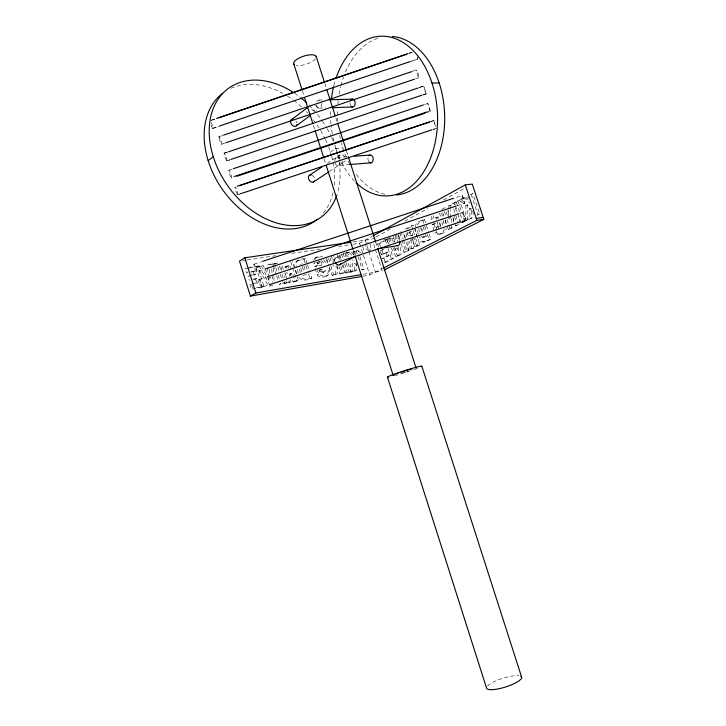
<?xml version="1.0" encoding="UTF-8"?>
<svg xmlns="http://www.w3.org/2000/svg" width="726" height="726" viewBox="0 0 726 726"><rect width="100%" height="100%" fill="white"/><g stroke="black" fill="none" stroke-linecap="round" stroke-linejoin="round"><path stroke-width="0.54" stroke-dasharray="3.63 2.72" d="M418.72 228.391L419.574 232.928M465.793 220.432L470.04 218.245L469.64 208.562L471.564 208.308L471.954 217.972L467.707 220.159L465.793 220.432L465.874 205.467L459.304 199.913L463.86 197.454L465.783 197.218L468.098 199.405M467.707 220.159L467.798 205.222L461.237 199.677L459.304 199.913M422.904 95.079L426.117 93.999L423.621 85.958L419.329 87.401M290.582 279.719L290.536 281.86L289.002 282.713L284.619 283.458L284.637 281.425M284.619 283.458L286.144 282.614L286.162 280.581M286.18 279.555L286.362 275.172L287.432 273.121L285.826 272.559M432.859 219.116L433.712 214.832M440.782 227.002L439.92 222.038M426.117 93.999L423.621 85.958M289.002 282.713L289.057 280.572M430.309 111.468L427.768 103.301L430.309 111.468L427.088 112.548M448.514 217.746L448.768 209.977M448.795 208.861L448.904 205.531L452.035 203.843L453.959 203.607L455.002 206.801M450.438 217.482L450.692 209.723M450.728 208.616L450.828 205.295L453.959 203.607M445.183 219.96L448.278 229.47L451.409 227.855L451.735 217.954M453.514 222.083L453.696 216.593M407.785 232.492C406.025 236.122 410.762 237.039 412.967 234.925L411.706 230.995C409.155 231.195 408.493 234.925 410.78 235.778M356.285 262.467L356.384 270.616L350.522 272.177L351.03 260.843M350.522 272.177L352.083 271.352L352.6 259.908M289.157 276.288C290.945 268.602 294.466 277.078 294.584 281.171L293.05 282.015L291.462 276.987M290.681 275.435L291.235 273.366M435.491 126.542L433.812 120.489L430.591 121.569M334.695 260.843L335.094 256.332M329.35 266.805L332.054 275.335L335.448 274.755L336.256 265.78M335.448 274.755L337.009 273.929L337.617 267.186M333.043 262.821L333.751 254.944M284.683 277.359L285.127 274.882L287.432 273.121M407.985 241.141L408.112 250.189L413.466 248.11L413.185 240.252L413.884 238.727M290.863 269.364L289.592 265.326L285.518 266.741L285 267.885L285.418 269.355M287.042 265.861L286.516 267.014L286.942 268.484M415.218 227.002C415.336 222.374 420.663 220.223 424.501 219.497L428.857 232.937M436.462 219.325C436.226 216.974 439.366 216.139 440.301 218.317M431.253 216.266L431.153 221.321M444.258 228.754C444.022 233.237 438.404 235.923 434.801 233.082L436.716 232.801C440.31 235.632 445.936 232.955 446.172 228.472M420.781 227.456L421.479 232.647M319.349 261.26L319.131 263.057L317.589 263.919L313.705 263.456L315.247 262.594M315.238 259.336C315.61 256.632 318.705 256.024 320.974 256.187A6.089 4.556 60.8 0 1 322.607 256.668M313.696 260.198L314.757 258.138L317.389 256.65M417.368 225.214L418.648 222.864L424.501 219.497M411.615 239.335L411.56 248.41L408.112 250.189M462.28 195.403L464.776 203.253L462.28 195.403L454.766 197.889M410.453 239.725L409.727 242.121L410.009 249.889M462.87 213.39L462.734 212.419L463.061 213.09M461.963 221.394L465.23 220.268L464.595 217.673M319.059 270.163L323.061 268.91L319.059 270.163L319.631 271.987C321.754 274.165 325.148 272.159 324.05 269.292M323.079 272.667L325.42 270.989L325.602 268.448M315.202 268.729L317.162 274.936C322.798 280.88 331.047 274.455 327.471 267.513M325.829 276.443C330.058 275.208 330.021 270.117 329.023 266.669M307.18 263.819L305.546 258.665C300.609 258.429 293.068 260.815 294.919 267.204M298.495 259.944L296.816 261.705L296.444 266.342M330.43 152.097L335.857 148.403L342.872 147.932M327.308 163.377L340.294 154.702M329.277 171.59L344.16 161.807M405.299 229.244L411.615 225.686L413.53 225.423L407.204 228.971M249.526 267.976L256.087 266.959L257.594 266.07L263.955 286.407L262.44 287.26L251.341 289.157L249.898 284.519L251.396 283.648M272.885 285.472L268.566 286.207L257.403 266.76L258.901 265.861L262.993 265.235L264.482 268.048M257.403 266.76L261.487 266.124L262.993 265.235M251.423 272.241L254.88 271.043L255.888 274.292L252.267 275.508M272.931 263.701L271.424 264.591L267.277 265.226L268.783 264.337L272.931 263.701L273.167 267.005M272.994 264.346L274.51 263.456L278.448 262.848L272.994 264.346L276.307 274.882M253.574 279.664L257.195 278.448L258.456 282.468L256.95 283.34L251.913 284.184M285.091 267.213L286.607 266.342M285.518 266.741L289.592 265.326M296.961 260.825L304.012 259.545L305.546 258.665M261.487 266.124L268.919 280.191L270.435 279.329L270.199 277.187M289.71 274.219L292.043 273.112M316.091 265.807L314.54 266.66L320.239 265.734L321.781 264.881L316.091 265.807L318.714 274.101L322.389 276.08L327.381 275.608M352.9 244.272L359.579 243.283L372.157 236.331M336.002 257.921L344.859 253.047M353.852 254.944L350.903 251.668L344.687 253.247L348.244 256.841M375.079 237.52L372.102 239.153L352.963 241.958M376.068 236.975L389.953 229.343M404.836 221.167L427.659 208.634M443.532 199.913L466.346 187.381M345.612 253.102L350.903 251.668M293.05 282.015L298.431 280.517L292.197 260.725M353.952 254.998L352.981 251.967L358 250.579L359.66 255.779M352.981 251.967L358 250.579M319.631 271.987L321.182 271.143L324.631 271.833M332.735 266.197L334.287 265.353M317.162 274.936L318.714 274.101M298.858 277.414C301.798 281.661 307.897 280.027 311.735 278.24L310.111 273.094M378.555 247.076L377.593 244.072L385.325 239.898L387.23 239.616L388.573 243.809M441.753 209.406L444.856 207.727L446.78 207.473M455.166 204.668L454.467 202.527L457.861 200.694L459.794 200.458L463.987 213.317M377.593 244.072L379.489 243.791L387.23 239.616M388.945 244.136L386.268 239.38L391.142 237.502L393.646 242.321M454.467 202.527L456.391 202.291L459.794 200.458M461.237 199.677L465.783 197.218M470.276 194.804L472.88 193.397L479.632 214.016L477.009 215.368M332.054 275.335L337.009 273.929M388.991 255.743L387.094 256.051L382.103 258.656L388.991 255.743L387.802 252.031L381.404 254.699L380.179 250.869L382.874 249.435M380.179 250.869L385.669 248.664M412.967 234.925L408.874 236.059M434.121 230.977L432.061 224.633L435.055 223.054M337.127 265.634L339.786 274.011L344.696 272.613L342.336 265.208M432.061 224.633L433.985 224.361L437.978 222.256M339.786 274.011L344.696 272.613M343.008 264.573L345.694 273.003L350.785 271.569L347.772 262.095M381.404 254.699L387.802 252.031M411.969 239.017L414.156 238.582L416.688 246.441L414.791 246.749L412.241 238.872M345.694 273.003L350.785 271.569M436.834 229.144L436.226 227.274L440.319 225.859L438.976 221.72M436.226 227.274L440.319 225.859M425.209 233.119L426.253 236.322L422.686 237.348L420.908 236.195M359.996 256.822L363.989 269.319L362.41 270.136L356.439 251.432M393.292 258.501L391.396 258.81L383.464 262.903L385.361 262.585L393.292 258.501L390.261 249.054M391.087 247.938L395.897 256.496L401.015 254.517L400.099 246.776M401.242 243.8L403.983 252.321L408.92 250.452L405.48 239.78M414.791 246.749L419.8 244.844L414.228 227.583M429.193 233.972L430.863 239.144C426.824 240.161 421.007 245.252 418.339 239.117M452.833 217.682L455.465 225.759L458.641 224.125M461.954 222.41L466.437 220.813L465.384 217.6M395.897 256.496L401.015 254.517M403.983 252.321L408.92 250.452M416.688 246.441L419.8 244.844M430.863 239.144L426.162 241.567L423.322 242.185M448.278 229.47L453.323 227.574L451.409 227.855M461.092 222.855L466.437 220.813M363.036 276.216L369.725 275.027L382.475 268.52M422.686 237.348L426.253 236.322M318.95 261.333L317.797 262.122L317.589 263.919M438.132 216.974L435.074 217.918L434.602 220.713M211.112 120.226L216.457 118.411M408.883 53.297L414.228 51.492M211.33 120.38L215.622 118.919M408.856 53.533L412.078 52.444M212.627 128.33L220.15 125.789M411.352 61.166L417.795 58.987L411.361 61.383M212.836 128.475L219.27 126.297M219.17 136.615L222.392 135.526M413.203 71.148C419.41 64.46 420.463 90.178 416.425 70.059M221.557 144.22L224.77 143.131M415.699 78.798L418.92 77.709M224.171 153.068L227.392 151.988M224.37 153.195L227.583 152.115M419.338 87.592L423.621 86.149M226.748 160.809L231.04 159.375M422.904 94.897L426.126 93.817M226.939 160.927A4.165 0.544 70.3 0 0 225.341 154.974A4.165 0.544 70.3 0 0 224.379 155.092A4.165 0.544 70.3 0 0 226.939 160.927L230.151 159.847M229.044 170.156L232.266 169.076M424.538 104.562L427.759 103.482M231.195 177.552L231.766 177.861A4.238 0.563 70.4 0 0 230.16 172.234A4.238 0.563 70.4 0 0 228.79 170.846A4.238 0.563 70.4 0 0 230.868 176.963L231.195 177.552L233.336 176.835M427.024 111.931L430.237 110.851M430.582 121.723L433.803 120.643M237.593 194.74A4.147 0.554 70.6 0 0 236.531 189.704A4.147 0.554 70.6 0 0 235.042 188.279A4.147 0.554 70.6 0 0 237.593 194.74L241.885 193.307M433.086 129.419L436.308 128.339M237.774 194.822L240.987 193.742M433.077 129.564L435.228 128.847M254.036 264.182L261.551 261.705M256.45 271.905A4.12 0.581 71.1 0 0 255.316 266.569A4.12 0.581 71.1 0 0 253.946 265.643A4.12 0.581 71.1 0 0 256.45 271.905L263.965 269.419M457.298 205.658L464.822 203.171M258.901 279.564L266.56 277.096M459.476 213.544L462.734 212.419M261.478 287.296A4.111 0.581 71.2 0 0 260.325 281.906A4.111 0.581 71.2 0 0 258.991 281.08A4.111 0.581 71.2 0 0 261.478 287.296L270.054 284.474M406.914 371.63L408.212 371.204M409.972 370.959L405.625 372.393A18.059 0.971 -17.7 0 1 394.209 375.823M301.58 264.019L302.243 263.837M300.047 264.89L300.709 264.709M315.846 257.521L319.431 257.058A6.08 4.556 60.8 0 1 321.064 257.539M363.263 274.237L382.275 270.916L375.487 249.744M256.178 287.732L263.955 286.407M286.144 282.614L290.536 281.86M294.584 281.171L298.431 280.517M311.735 278.24C308.024 279.102 302.933 280.499 300.392 276.57M352.083 271.352L356.384 270.616M361.403 269.763L363.989 269.319M252.403 283.485L258.456 282.468M252.957 279.147L257.195 278.448M251.214 275.68L248.029 276.189L249.336 280.363M394.254 247.439L395.761 250.334L397.657 250.034L397.34 247.911M411.56 248.41L413.466 248.11M249.526 275.308L255.888 274.292M250.951 271.669L254.88 271.043M247.738 267.585L257.594 266.07M248.437 268.148L245.152 268.656L246.513 273.021L248.011 272.132L247.466 270.381M368.608 250.216L370.768 249.88M439.539 234.18L441.453 233.89M242.82 260.598L246.159 260.108M247.276 259.944L276.179 255.652M291.752 253.338L320.656 249.054M338.452 246.413L351.792 244.435M383.755 239.879L396.732 237.956M407.467 233.1L409.373 232.819M455.465 225.759L460.556 223.844L458.124 216.384M470.04 218.245L471.954 217.972M479.632 214.016L477.717 214.279L470.956 193.624L472.88 193.397M448.477 218.853L450.401 218.59M465.874 205.467L467.798 205.222M448.904 205.531L450.828 205.295M425.227 241.894L422.205 241.177L419.301 236.903M335.085 163.069A4.038 2.595 84.9 0 0 337.962 165.519L349.796 164.557M336.855 157.533L347.6 156.725M303.06 275.49L306.572 274.419L304.602 274.637M318.923 108.147L325.629 107.911M319.15 100.052L322.507 99.961M424.601 237.066L422.813 235.914M436.217 217.237L438.377 218.571M316.218 262.712L319.131 263.057M285.908 273.983L284.302 273.421M319.549 261.324L321.3 262.395L322.907 265.217M321.092 260.471L322.852 261.532L324.449 264.364M469.64 208.562L471.836 210.44M441.009 213.145L443.976 217.138M439.085 213.399L442.669 218.807M463.86 197.454L470.021 203.271M346.238 252.394L351.938 258.147M356.811 265.435L354.715 263.302L354.814 271.442M349.342 252.53L352.291 255.788M433.812 120.489L435.582 125.471M323.732 259.681L325.92 263.148M326.065 259.844L328.07 263.692M465.194 220.332L464.295 218.109M405.662 238.437L403.983 234.09M258.901 265.861L270.09 285.354M388.174 239.099L390.307 242.901M392.984 247.639L397.794 256.178M264.981 268.992L267.958 274.628M268.448 275.562L270.435 279.329M396.659 248.101L397.657 250.034M389.236 237.783L391.75 242.611M417.559 58.815L417.051 57.454M406.896 237.012L405.78 232.211M283.231 269.537L282.196 264.691M281.706 270.408L280.681 265.571M417.386 237.184L415.208 228.708M298.35 273.003L296.807 268.239M296.816 273.865L295.273 269.101M301.925 271.742L300.8 268.266M300.392 272.595L299.003 267.912M467.789 196.474L468.424 198.416M472.562 211.057L473.878 215.087M457.861 200.694L462.063 213.58M463.469 217.873L464.513 221.094M456.391 202.291L463.016 222.583M455.511 205.739L457.607 212.155M457.952 213.226L460.402 220.713M455.347 207.863L456.736 212.128M453.768 209.179L458.287 223.054M454.431 216.412L456.073 221.448M447.77 210.504L450.075 217.582M446.172 211.774L447.488 215.822M444.357 211.266L445.728 215.477M447.107 219.697L448.477 223.917M448.822 224.969L450.193 229.189M442.778 212.573L444.838 218.907M437.052 221.993L438.404 226.14M438.15 227.002L438.749 228.862M433.985 224.361L435.346 228.581M435.691 229.634L436.716 232.801M422.586 219.76L424.256 224.942M424.592 225.977L426.942 233.227M427.278 234.262L428.957 239.435M423.131 226.694L424.864 232.048M421.57 228.046L423.648 234.471M411.615 225.686L412.94 229.788M413.266 230.804L415.254 236.948M415.581 237.974L417.895 245.143M409.791 231.267L411.061 235.206M403.756 234.453L405.135 238.718M400.816 231.521L403.229 238.999M403.574 240.07L407.014 250.751M399.717 232.874L401.777 239.253M402.113 240.315L405.888 252.013M398.492 235.278L400.897 242.729M385.325 239.898L386.677 244.099M388.02 248.301L391.396 258.81M385.905 252.33L387.094 256.051M382.076 250.57L383.301 254.39M379.489 243.791L380.451 246.786M384 258.347L385.361 262.585M324.821 83.372L326.21 87.692M335.884 117.875L337.272 122.186M346.601 151.298L347.981 155.618M375.641 241.867L377.366 247.257M373.79 244.444L375.151 248.682M365.223 240.161L366.603 244.471M366.948 245.542L375.451 272.114M359.579 243.283L369.725 275.027M354.542 251.114L356.484 257.195M302.424 90.95L304.149 96.34M313.423 125.435L314.803 129.736M324.086 158.831L325.457 163.141M353.308 250.416L354.687 254.717M345.086 253.673L346.429 257.884M343.189 253.474L344.868 258.737M346.202 262.939L349.215 272.395M341.547 254.227L342.89 258.447M344.569 263.729L347.255 272.177M339.986 255.08L341.329 259.3M338.969 254.626L340.657 259.917M337.082 254.427L339.096 260.761M340.775 266.043L343.126 273.439M339.351 266.887L341.347 273.185M331.256 255.815L333.279 262.177M330.049 257.73L331.392 261.968M328.533 258.483L330.566 264.89M330.902 265.961L333.615 274.51M326.646 258.274L329.014 265.743M320.602 269.319L321.182 271.143M307.506 264.854L309.784 272.059M304.012 259.545L308.241 272.912M308.568 273.938L310.193 279.083M303.858 265.834L305.555 271.197M302.325 266.705L303.677 270.989M290.672 261.605L292.306 266.805M292.642 267.849L296.898 281.361M288.068 266.206L288.703 268.212M290.509 273.974L291.144 275.98M279.446 266.006L280.771 270.217M282.096 274.428L284.075 280.744M277.931 266.887L279.909 273.194M280.236 274.246L282.55 281.597M274.51 263.456L275.508 266.623M275.835 267.685L277.822 274.02M278.158 275.072L280.145 281.416M276.642 275.944L278.621 282.269M256.087 266.959L262.44 287.26M253.383 271.932L254.39 275.172M255.688 279.319L256.95 283.34M251.686 284.583L252.848 288.304M445.147 220.105L446.163 224.561M443.232 220.368L444.248 224.842M441.844 221.766L442.715 225.768M418.312 234.18L417.341 230.278M417.305 56.918L417.541 57.799M395.416 235.197L396.378 241.549M393.51 235.469L394.472 241.84M395.434 248.21L395.761 250.334M398.656 234.625L399.309 240.152M396.614 233.79L397.539 241.54M398.202 247.076L399.118 254.826M269.373 269.691L270.081 276.116M267.513 267.368L268.33 274.845M268.448 275.916L268.919 280.191M273.239 268.103L273.784 275.807M273.865 276.915L274.328 283.521M271.724 268.983L272.649 282.169M394.599 242.121A3.902 2.668 81.6 0 1 396.396 238.028A3.902 2.668 81.6 0 1 399.681 240.524M231.068 88.3A78.798 57.254 54.7 0 1 282.677 93.327M287.396 96.104A78.798 57.254 54.7 0 1 292.95 99.889M293.858 100.56A78.798 57.254 54.7 0 1 301.481 106.931M306.145 111.514A78.798 57.254 54.7 0 1 307.642 113.12M313.26 119.781A78.798 57.254 54.7 0 1 320.13 129.709M320.692 130.644A78.798 57.254 54.7 0 1 324.939 138.466M325.439 139.501A78.798 57.254 54.7 0 1 328.17 145.781M328.579 146.834A78.798 57.254 54.7 0 1 331.383 155.255M331.673 156.317A78.798 57.254 54.7 0 1 334.142 186.292M333.025 192.689A78.798 57.254 54.7 0 1 321.446 215.304M294.511 93.209A79.334 57.336 54.8 0 1 300.019 97.175M309.14 105.179A79.334 57.336 54.8 0 1 321.872 120.316M322.498 121.224A79.334 57.336 54.8 0 1 326.618 127.758M327.172 128.711A79.334 57.336 54.8 0 1 331.156 136.424M331.619 137.414A79.334 57.336 54.8 0 1 333.325 141.398M334.849 145.409A79.334 57.336 54.8 0 1 337.399 153.731M337.663 154.801A79.334 57.336 54.8 0 1 338.988 161.226M339.16 162.297A79.334 57.336 54.8 0 1 337.082 194.423M350.667 105.588A3.957 2.568 87.6 0 1 350.023 102.702M384.825 194.287A79.443 53.524 87.7 0 1 354.996 172.652M349.578 163.894A79.443 53.524 87.7 0 1 348.135 161.081M346.338 157.179A79.443 53.524 87.7 0 1 344.305 152.097M343.924 151.062A79.443 53.524 87.7 0 1 341.383 142.877M340.358 138.693A79.443 53.524 87.7 0 1 339.695 135.517M337.844 121.505A79.443 53.524 87.7 0 1 337.617 109.417M337.917 103.972A79.443 53.524 87.7 0 1 338.225 100.696M339.124 94.226A79.443 53.524 87.7 0 1 340.657 86.73M340.93 85.641A79.443 53.524 87.7 0 1 343.516 77.11M345.467 72.074A79.443 53.524 87.7 0 1 378.164 38.151M354.442 181.064A79.924 53.488 87.6 0 1 340.231 159.684M339.777 158.704A79.924 53.488 87.6 0 1 337.3 152.596M336.928 151.553A79.924 53.488 87.6 0 1 334.94 145.381M333.833 141.225A79.924 53.488 87.6 0 1 332.463 134.845M332.272 133.775A79.924 53.488 87.6 0 1 331.083 125.126M330.974 124.028A79.924 53.488 87.6 0 1 330.53 116.278M330.502 115.171A79.924 53.488 87.6 0 1 330.548 109.671M333.815 85.759A79.924 53.488 87.6 0 1 335.33 80.341M368.599 161.317A3.929 2.614 85.4 0 1 368.082 157.433M321.536 103.428A4.066 2.55 86.9 0 1 319.594 108.101A4.066 2.55 86.9 0 1 316.545 104.78M316.881 101.749A4.066 2.55 86.9 0 1 320.411 100.787M370.097 244.009A3.993 2.659 81.3 0 1 368.953 250.134A3.993 2.659 81.3 0 1 365.387 245.515M367.537 242.293A3.993 2.659 81.3 0 1 368.236 242.348M314.503 111.232A4.038 2.777 55.4 0 1 310.928 106.795M315.447 104.989A4.038 2.777 55.4 0 1 316.672 110.779M340.022 162.061A4.038 2.595 84.9 0 1 337.962 165.519M334.804 161.009A4.038 2.595 84.9 0 1 336.528 157.642A4.038 2.595 84.9 0 1 339.341 159.076M315.501 58.87A11.816 4.211 -17.9 0 1 309.539 62.935L306.735 64.042A11.816 4.211 -17.9 0 1 296.253 65.413M405.299 372.166A12.033 0.653 -17.7 0 1 402.349 373.091M334.958 261.796A3.884 2.877 61.4 0 1 336.338 257.775A3.884 2.877 61.4 0 1 340.385 259.935M312.053 175.32A3.911 2.813 57.2 0 1 314.512 178.315M345.186 160.736A4.057 2.831 57.9 0 1 341.764 161.617M339.224 158.486A4.057 2.831 57.9 0 1 340.639 154.574A4.057 2.831 57.9 0 1 344.805 157.07M295.845 120.906A3.939 2.768 54.9 0 1 296.816 122.676M360.958 252.693A3.993 2.886 61.8 0 1 357.41 248.428M362.492 246.704A3.993 2.886 61.8 0 1 362.474 252.457M211.275 122.621A4.193 0.554 70.1 0 1 212.945 128.357A4.193 0.554 70.1 0 1 210.83 124.473M487.436 686.043A18.386 4.565 -17.5 0 1 488.662 684.927L491.339 683.148A18.386 4.565 -17.5 0 1 503.427 678.102L507.919 676.886A18.386 4.565 -17.5 0 1 518.845 675.725M417.341 368.327A18.059 0.971 -17.7 0 1 411.007 370.605M280.808 283.521L279.283 284.374L284.737 282.85L280.808 283.521M219.17 138.457A4.184 0.544 70.2 0 0 221.748 144.347A4.184 0.544 70.2 0 0 220.159 138.439A4.184 0.544 70.2 0 0 219.17 138.457"/><path stroke-width="1.09" d="M208.153 160.691L213.272 156.698M291.344 119.772L308.096 107.167M296.317 125.852L309.594 116.024M309.693 175.157L321.745 167.098M313.441 181.999L328.343 172.207M350.731 242.284L244.853 257.784L239.489 261.097L250.406 296.081L361.92 276.406M250.406 296.081L255.861 293.014L361.049 274.628M373.146 235.778L465.293 184.876L472.299 184.105L483.806 219.37L384.29 269.9M339.75 264.736L354.569 256.732M483.806 219.37L476.855 220.368L476.211 218.399L483.207 217.392M383.482 268.012L476.855 220.368M216.457 118.411L407.812 53.66M218.844 117.83L406.714 54.259M220.15 125.789L410.281 61.528M223.463 135.172L412.132 71.502M225.85 142.777L414.628 79.152M228.654 151.752L418.267 87.946M231.04 159.375L421.833 95.251M233.345 168.713L423.467 104.925M234.407 176.482L427.024 111.931M237.039 176.227L424.937 113.265M237.157 186.283L429.511 121.923M239.489 185.647L429.502 122.077M241.885 193.307L432.015 129.773M262.621 261.351L453.696 198.243M265.044 269.065L456.227 206.012M267.631 276.742L458.405 213.898M270.054 284.474L460.946 221.684M378.319 248.7L397.748 245.687M349.796 164.557L371.077 162.815M354.333 156.226L370.042 155.046M332.326 107.684L352.437 107.003M329.223 99.78L352.727 99.126M432.006 83.091L439.185 82.982M316.227 57.554A11.816 4.211 -17.9 0 0 304.711 55.857A11.816 4.211 -17.9 0 0 293.83 64.015L294.311 64.496M463.324 213.771L463.624 214.642M465.293 184.876L476.256 218.372M421.815 366.167L521.658 677.231M316.182 56.419L324.477 82.301M326.9 89.843L335.194 115.724M337.617 123.266L346.257 150.218M348.335 156.689L375.641 241.867M377.711 248.337L416.08 368.018M293.83 64.015L302.08 89.879M304.484 97.42L312.743 123.275M315.148 130.816L323.742 157.751M326.146 165.292L352.963 249.336M355.032 255.797L393.193 375.396M387.475 377.239L486.511 687.949A18.386 4.565 -17.5 0 0 507.038 686.506A18.386 4.565 -17.5 0 0 520.814 676.26M463.959 215.622L464.286 216.657M244.853 257.784L255.861 293.014M317.326 219.198A78.798 57.254 54.7 0 1 224.497 192.299A78.798 57.254 54.7 0 1 222.628 93.3M336.746 195.43A79.334 57.336 54.8 0 1 254.817 212.536A79.334 57.336 54.8 0 1 211.992 112.094A79.334 57.336 54.8 0 1 292.632 91.984M300.918 97.883A79.334 57.336 54.8 0 1 306.771 102.91M392.267 36.482A79.443 53.524 87.7 0 1 444.657 115.216A79.443 53.524 87.7 0 1 396.469 194.995M336.02 78.227A79.924 53.488 87.6 0 1 409.183 46.9A79.924 53.488 87.6 0 1 430.527 158.123A79.924 53.488 87.6 0 1 356.058 182.68M331.265 99.807A79.924 53.488 87.6 0 1 333.543 86.857M399.899 241.522A3.902 2.668 81.6 0 1 397.049 245.624M350.867 100.025A3.957 2.568 87.6 0 1 354.342 100.288A3.957 2.568 87.6 0 1 354.606 105.624A3.957 2.568 87.6 0 1 351.175 106.286M368.826 155.827A3.929 2.614 85.4 0 1 372.374 156.271A3.929 2.614 85.4 0 1 372.61 161.571A3.929 2.614 85.4 0 1 369.117 162.034M340.748 263.574A3.884 2.877 61.4 0 1 338.243 264.981A3.884 2.877 61.4 0 1 335.358 262.73M296.988 124.491A3.939 2.768 54.9 0 1 293.876 126.233A3.939 2.768 54.9 0 1 290.681 122.322A3.939 2.768 54.9 0 1 292.696 119.227M393.374 375.16A12.033 0.653 -17.7 0 1 394.327 374.68M395.997 373.999A12.033 0.653 -17.7 0 1 398.265 373.164M400.979 372.22A12.033 0.653 -17.7 0 1 402.939 371.558M403.946 371.24A12.033 0.653 -17.7 0 1 409.818 369.434M410.698 369.189A12.033 0.653 -17.7 0 1 412.304 368.744M314.467 180.937A3.911 2.813 57.2 0 1 310.801 181.691A3.911 2.813 57.2 0 1 308.396 177.298A3.911 2.813 57.2 0 1 311.218 175.02M388.392 377.202A18.059 0.971 -17.7 0 1 403.62 370.986A18.059 0.971 -17.7 0 1 421.416 366.557"/></g></svg>
